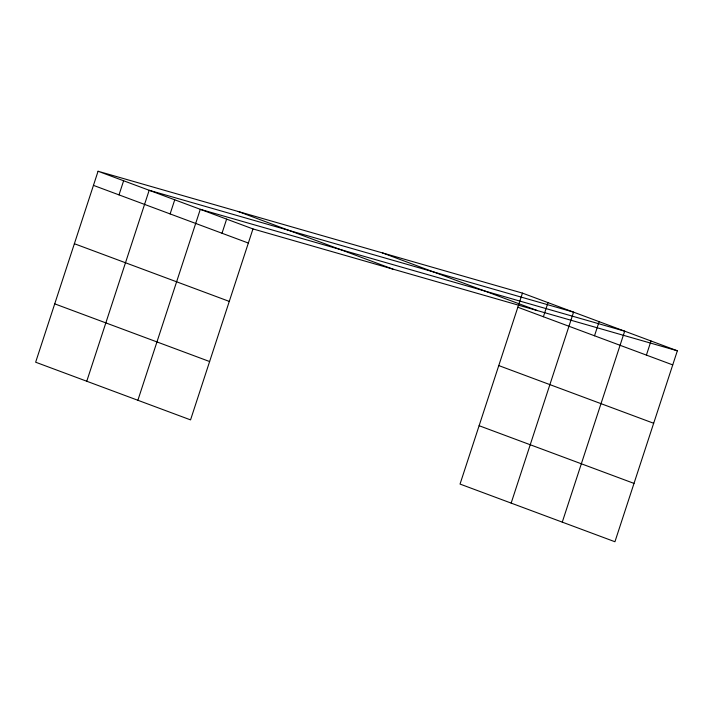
<?xml version="1.0" encoding="UTF-8"?>
<svg xmlns="http://www.w3.org/2000/svg" width="713" height="713" viewBox="0 0 713 713"><rect width="100%" height="100%" fill="white"/><g stroke="black" fill="none" stroke-linecap="round" stroke-linejoin="round"><path stroke-width="1.07" d="M98.064 171.254L35.65 362.213L190.549 419.886L252.963 228.926L98.064 171.254L522.451 293.114L677.35 350.787L614.936 541.746L460.037 484.074L522.451 293.114M119.009 194.881L123.625 180.763M86.763 381.241L149.177 190.282L573.573 312.142L511.159 503.102M170.122 213.918L174.738 199.8M137.876 400.278L200.3 209.319L624.686 331.18L562.272 522.139M222.01 233.24L226.627 219.123M543.395 316.741L548.012 302.624M594.517 335.778L599.125 321.661M646.406 355.101L651.014 340.983M252.963 228.926L677.35 350.787M382.409 252.892L537.299 310.574M517.843 307.232L672.733 364.904M238.115 211.467L393.006 269.149M93.448 185.371L248.347 243.053M498.77 365.582L653.661 423.264M74.375 243.721L229.274 301.403M479.118 425.714L634.009 483.396M54.723 303.854L209.622 361.536"/></g></svg>
